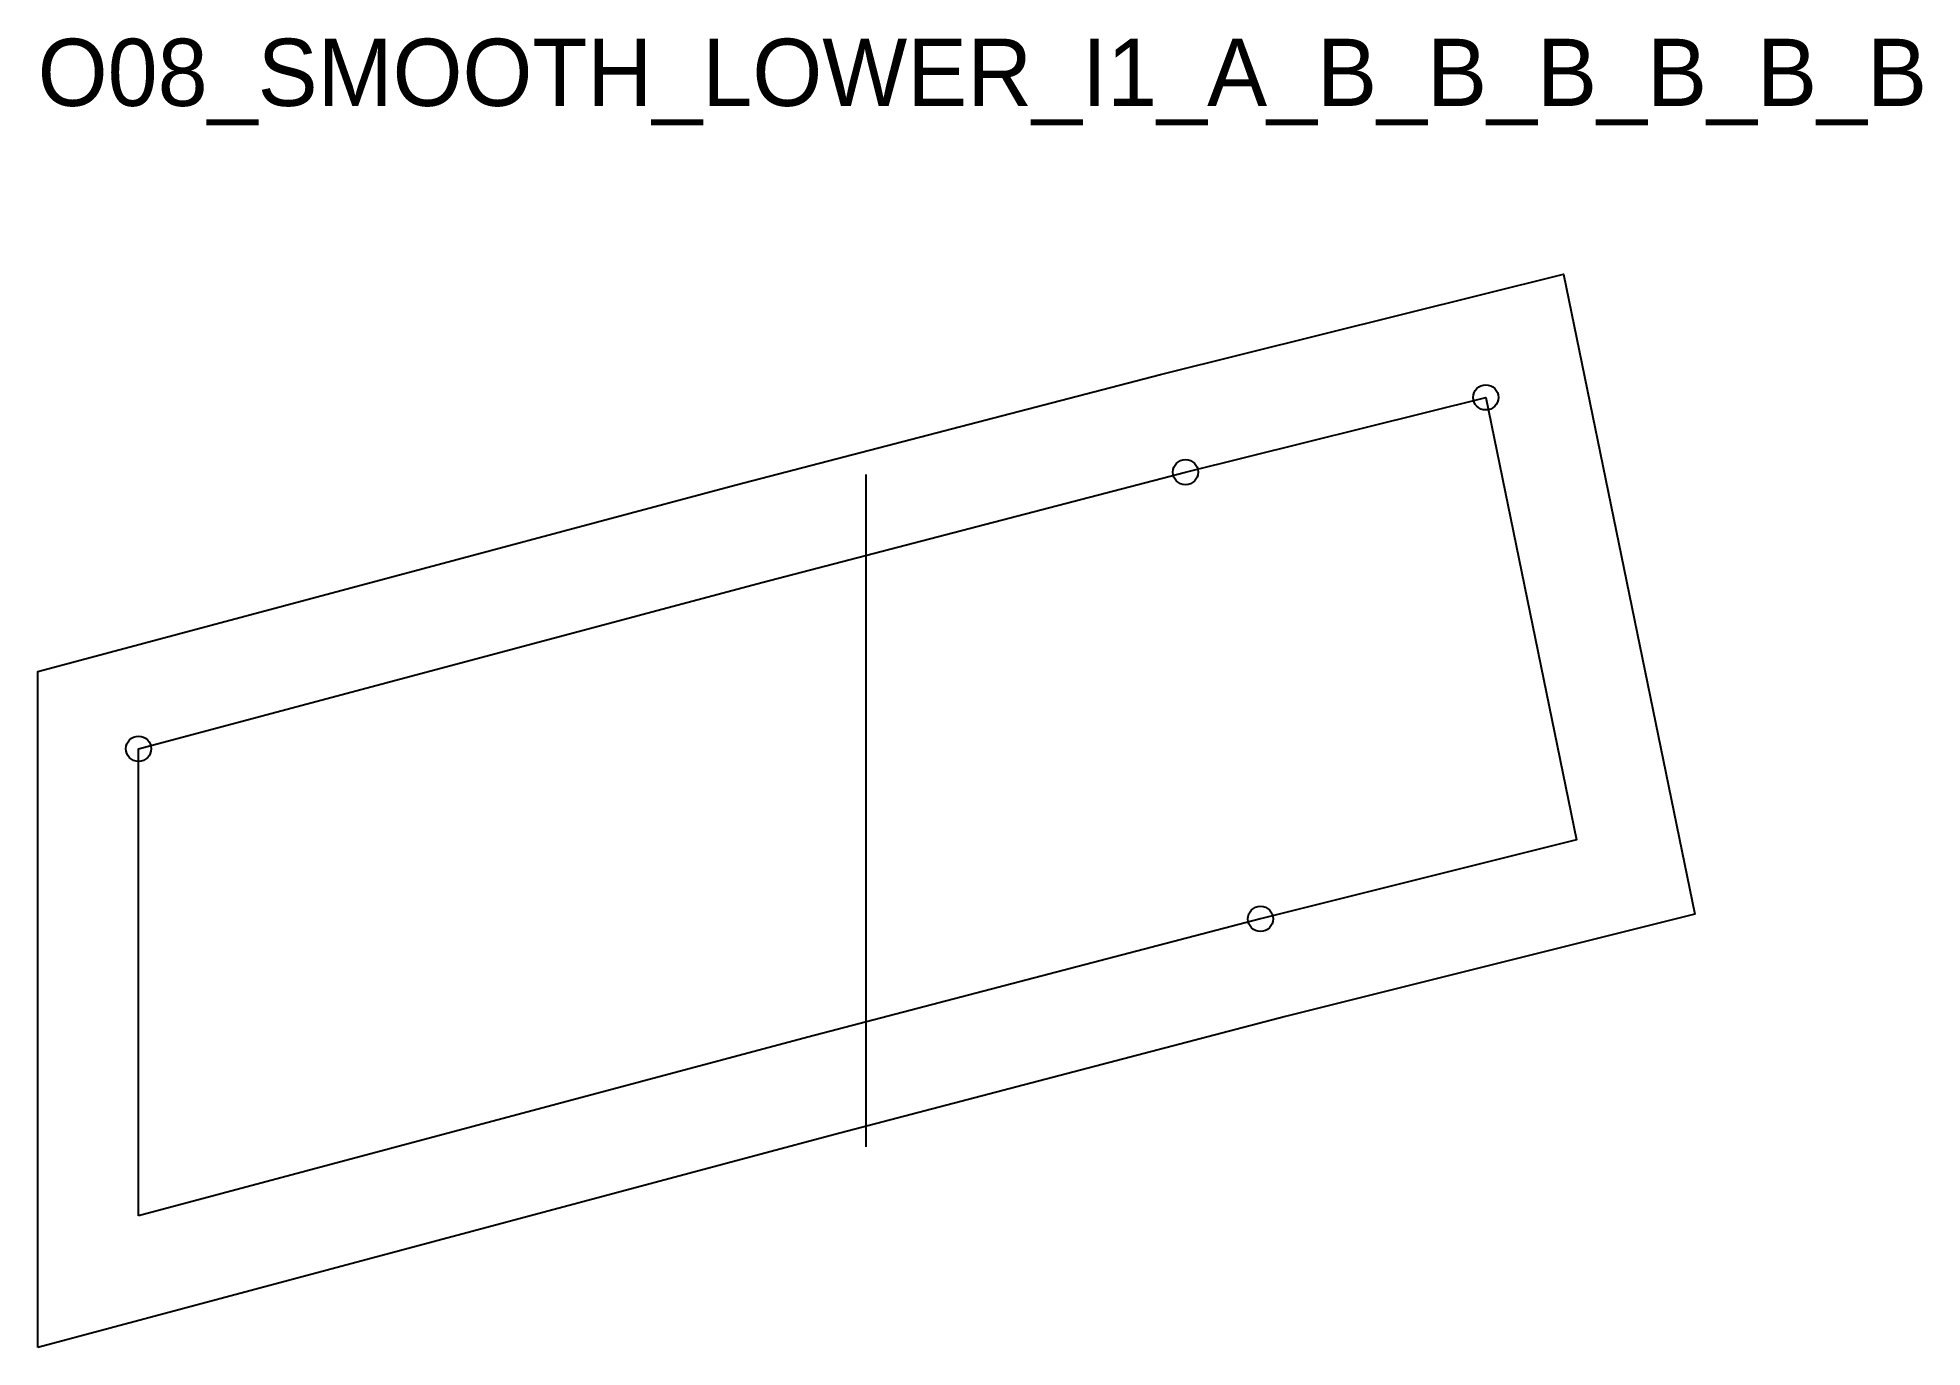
# Model space of a CAD drawing. Header units: millimetres. Extents: x -12 to 212, y -16 to 140.
import ezdxf

# ---------------------------------------------------------------- set-up
doc = ezdxf.new("R2010")
doc.units = ezdxf.units.MM
for name, color, linetype in [('CUT', 1, 'Continuous'), ('GRAIN', 3, 'Continuous'), ('ID', 7, 'Continuous'), ('NOTCH', 2, 'Continuous'), ('SEAM', 5, 'Continuous')]:
    doc.layers.add(name, color=color, linetype=linetype)

msp = doc.modelspace()

# ---------------------------------------------------------------- linework, layer by layer
at = {"layer": 'CUT'}
msp.add_lwpolyline([(-12, -15.63), (-12, 64.79), (71.08, 86.96), (121.59, 100.11), (169.51, 112.05), (185.14, 35.91), (136.44, 23.72), (82.68, 9.67), (-12, -15.63)], close=True, dxfattribs=at)
at = {"layer": 'GRAIN'}
msp.add_line((86.57, 8.21), (86.57, 88.21), dxfattribs=at)
at = {"layer": 'NOTCH'}
for centre in [(160.27, 97.38), (124.55, 88.48), (0, 55.58), (133.47, 35.34)]:
    msp.add_circle(centre, 1.5, dxfattribs=at)
at = {"layer": 'SEAM'}
msp.add_lwpolyline([(0, 0), (0, 55.58), (74.14, 75.35), (124.55, 88.48), (160.27, 97.38), (171.07, 44.76), (133.47, 35.34), (79.61, 21.27)], close=True, dxfattribs=at)

# ---------------------------------------------------------------- texts
at = {"layer": 'ID'}
msp.add_text('O08_SMOOTH_LOWER_I1_A_B_B_B_B_B_B', height=8, dxfattribs=at).set_placement((-12, 132.05))

doc.saveas('drawing.dxf')
